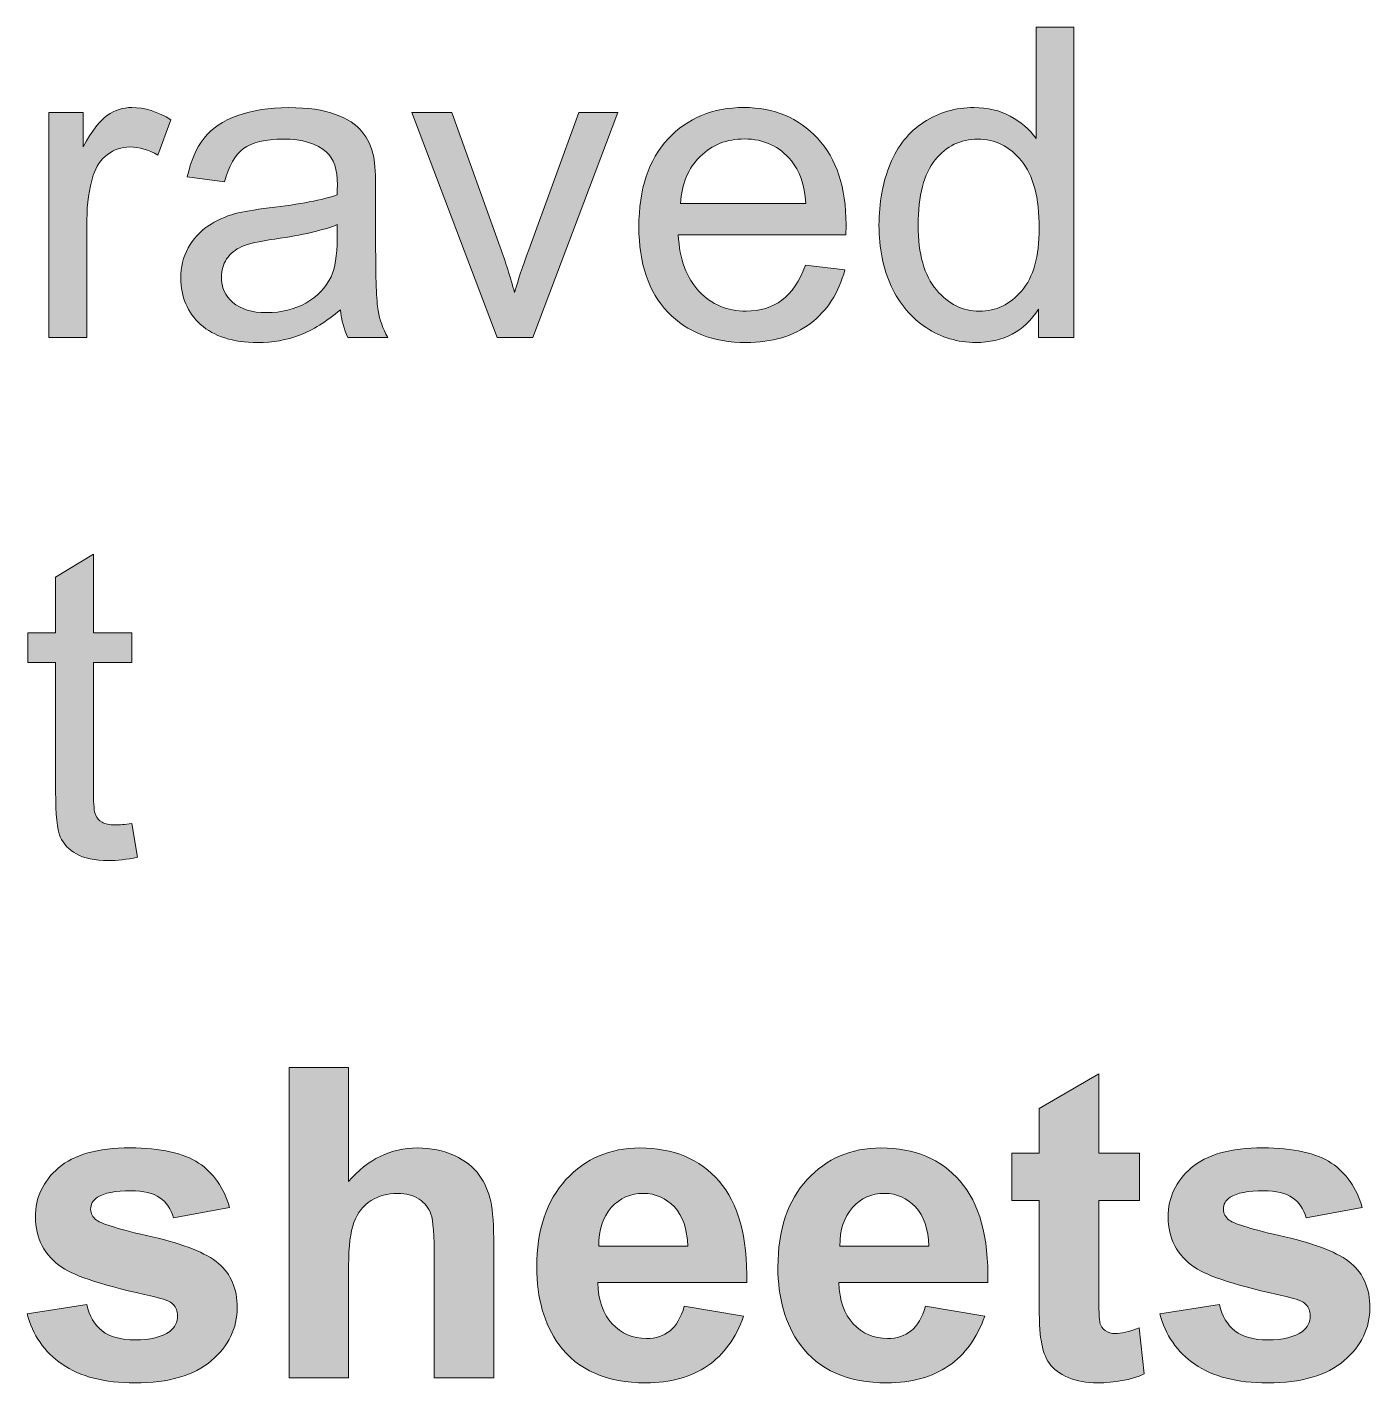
# Model space of a CAD drawing. Header units: inches. Extents: x 1117 to 1992, y -2324 to -585.
# Drawn here: x 1398.86 to 1426.96, y -2169.31 to -2140.94 of the extents above; entities that cross this region are included whole.
import ezdxf

# ---------------------------------------------------------------- set-up
doc = ezdxf.new("R2010")
doc.units = ezdxf.units.IN
doc.header["$MEASUREMENT"] = 0
doc.layers.add('Layer 1', color=7, linetype='Continuous')

# ---------------------------------------------------------------- blocks, each defined once
blk = doc.blocks.new('block 247')
at = {"layer": 'Layer 1', "true_color": 0x010101}
h = blk.add_hatch(color=18, dxfattribs=at)
h.dxf.hatch_style = 2
edge = h.paths.add_edge_path()
edge.add_spline(control_points=[(1420.025, -2147.435), (1420.025, -2147.435), (1420.025, -2146.841), (1420.025, -2146.841), (1419.727, -2147.307), (1419.288, -2147.54), (1418.71, -2147.54), (1418.334, -2147.54), (1417.99, -2147.437), (1417.675, -2147.23), (1417.36, -2147.024), (1417.117, -2146.735), (1416.944, -2146.364), (1416.772, -2145.994), (1416.686, -2145.568), (1416.686, -2145.086), (1416.686, -2144.617), (1416.765, -2144.191), (1416.92, -2143.809), (1417.076, -2143.426), (1417.311, -2143.133), (1417.624, -2142.93), (1417.938, -2142.726), (1418.287, -2142.624), (1418.675, -2142.624), (1418.958, -2142.624), (1419.211, -2142.684), (1419.432, -2142.804), (1419.653, -2142.924), (1419.834, -2143.078), (1419.972, -2143.271), (1419.972, -2143.271), (1419.972, -2140.941), (1419.972, -2140.941), (1419.972, -2140.941), (1420.765, -2140.941), (1420.765, -2140.941), (1420.765, -2140.941), (1420.765, -2147.434), (1420.765, -2147.434), (1420.765, -2147.434), (1420.025, -2147.435), (1420.025, -2147.435), (1420.025, -2147.435), (1420.025, -2147.435), (1420.025, -2147.435)], knot_values=[0, 0, 0, 0, 1, 1, 1, 2, 2, 2, 3, 3, 3, 4, 4, 4, 5, 5, 5, 6, 6, 6, 7, 7, 7, 8, 8, 8, 9, 9, 9, 10, 10, 10, 11, 11, 11, 12, 12, 12, 13, 13, 13, 14, 14, 14, 15, 15, 15, 15], degree=3, periodic=1)
edge = h.paths.add_edge_path()
edge.add_spline(control_points=[(1417.505, -2145.087), (1417.505, -2145.69), (1417.632, -2146.14), (1417.886, -2146.438), (1418.14, -2146.737), (1418.439, -2146.886), (1418.785, -2146.886), (1419.133, -2146.886), (1419.43, -2146.744), (1419.673, -2146.458), (1419.917, -2146.173), (1420.038, -2145.738), (1420.038, -2145.154), (1420.038, -2144.511), (1419.914, -2144.039), (1419.667, -2143.737), (1419.419, -2143.436), (1419.113, -2143.285), (1418.749, -2143.285), (1418.395, -2143.285), (1418.098, -2143.43), (1417.86, -2143.719), (1417.623, -2144.008), (1417.505, -2144.464), (1417.505, -2145.087)], knot_values=[0, 0, 0, 0, 1, 1, 1, 2, 2, 2, 3, 3, 3, 4, 4, 4, 5, 5, 5, 6, 6, 6, 7, 7, 7, 8, 8, 8, 8], degree=3, periodic=1)
h = blk.add_hatch(color=18, dxfattribs=at)
h.dxf.hatch_style = 2
edge = h.paths.add_edge_path()
edge.add_spline(control_points=[(1399.319, -2147.435), (1399.319, -2147.435), (1399.319, -2142.731), (1399.319, -2142.731), (1399.319, -2142.731), (1400.037, -2142.731), (1400.037, -2142.731), (1400.037, -2142.731), (1400.037, -2143.444), (1400.037, -2143.444), (1400.22, -2143.11), (1400.389, -2142.89), (1400.544, -2142.784), (1400.698, -2142.678), (1400.869, -2142.624), (1401.055, -2142.624), (1401.324, -2142.624), (1401.597, -2142.71), (1401.874, -2142.882), (1401.874, -2142.882), (1401.6, -2143.621), (1401.6, -2143.621), (1401.405, -2143.506), (1401.21, -2143.449), (1401.016, -2143.449), (1400.841, -2143.449), (1400.685, -2143.501), (1400.546, -2143.606), (1400.407, -2143.711), (1400.308, -2143.856), (1400.249, -2144.042), (1400.161, -2144.326), (1400.116, -2144.636), (1400.116, -2144.972), (1400.116, -2144.972), (1400.116, -2147.435), (1400.116, -2147.435), (1400.116, -2147.435), (1399.319, -2147.435), (1399.319, -2147.435)], knot_values=[0, 0, 0, 0, 1, 1, 1, 2, 2, 2, 3, 3, 3, 4, 4, 4, 5, 5, 5, 6, 6, 6, 7, 7, 7, 8, 8, 8, 9, 9, 9, 10, 10, 10, 11, 11, 11, 12, 12, 12, 13, 13, 13, 13], degree=3, periodic=1)
h = blk.add_hatch(color=18, dxfattribs=at)
h.dxf.hatch_style = 2
edge = h.paths.add_edge_path()
edge.add_spline(control_points=[(1405.418, -2146.855), (1405.123, -2147.106), (1404.838, -2147.283), (1404.566, -2147.386), (1404.293, -2147.49), (1404, -2147.541), (1403.687, -2147.541), (1403.17, -2147.541), (1402.773, -2147.415), (1402.495, -2147.163), (1402.218, -2146.91), (1402.079, -2146.587), (1402.079, -2146.195), (1402.079, -2145.965), (1402.13, -2145.754), (1402.236, -2145.563), (1402.34, -2145.373), (1402.478, -2145.22), (1402.647, -2145.105), (1402.817, -2144.99), (1403.008, -2144.903), (1403.221, -2144.844), (1403.377, -2144.804), (1403.614, -2144.763), (1403.929, -2144.724), (1404.573, -2144.648), (1405.047, -2144.556), (1405.351, -2144.451), (1405.354, -2144.34), (1405.355, -2144.271), (1405.355, -2144.242), (1405.355, -2143.917), (1405.28, -2143.689), (1405.13, -2143.556), (1404.926, -2143.375), (1404.623, -2143.285), (1404.222, -2143.285), (1403.847, -2143.285), (1403.57, -2143.351), (1403.392, -2143.483), (1403.213, -2143.615), (1403.081, -2143.846), (1402.995, -2144.181), (1402.995, -2144.181), (1402.216, -2144.074), (1402.216, -2144.074), (1402.286, -2143.741), (1402.403, -2143.471), (1402.566, -2143.266), (1402.728, -2143.061), (1402.963, -2142.903), (1403.27, -2142.792), (1403.576, -2142.681), (1403.933, -2142.625), (1404.337, -2142.625), (1404.738, -2142.625), (1405.065, -2142.673), (1405.315, -2142.767), (1405.566, -2142.861), (1405.75, -2142.98), (1405.868, -2143.123), (1405.986, -2143.266), (1406.069, -2143.447), (1406.116, -2143.666), (1406.143, -2143.802), (1406.156, -2144.047), (1406.156, -2144.401), (1406.156, -2144.401), (1406.156, -2145.465), (1406.156, -2145.465), (1406.156, -2146.206), (1406.173, -2146.675), (1406.207, -2146.871), (1406.241, -2147.068), (1406.308, -2147.255), (1406.408, -2147.436), (1406.408, -2147.436), (1405.576, -2147.436), (1405.576, -2147.436), (1405.495, -2147.269), (1405.442, -2147.076), (1405.418, -2146.855)], knot_values=[0, 0, 0, 0, 1, 1, 1, 2, 2, 2, 3, 3, 3, 4, 4, 4, 5, 5, 5, 6, 6, 6, 7, 7, 7, 8, 8, 8, 9, 9, 9, 10, 10, 10, 11, 11, 11, 12, 12, 12, 13, 13, 13, 14, 14, 14, 15, 15, 15, 16, 16, 16, 17, 17, 17, 18, 18, 18, 19, 19, 19, 20, 20, 20, 21, 21, 21, 22, 22, 22, 23, 23, 23, 24, 24, 24, 25, 25, 25, 26, 26, 26, 27, 27, 27, 27], degree=3, periodic=1)
edge = h.paths.add_edge_path()
edge.add_spline(control_points=[(1405.352, -2145.074), (1405.062, -2145.192), (1404.628, -2145.293), (1404.05, -2145.376), (1403.721, -2145.423), (1403.491, -2145.475), (1403.354, -2145.534), (1403.218, -2145.593), (1403.113, -2145.68), (1403.039, -2145.793), (1402.965, -2145.907), (1402.928, -2146.033), (1402.928, -2146.172), (1402.928, -2146.385), (1403.009, -2146.561), (1403.17, -2146.703), (1403.331, -2146.844), (1403.566, -2146.916), (1403.876, -2146.916), (1404.184, -2146.916), (1404.457, -2146.85), (1404.696, -2146.716), (1404.935, -2146.581), (1405.111, -2146.397), (1405.222, -2146.164), (1405.308, -2145.984), (1405.351, -2145.718), (1405.351, -2145.367), (1405.351, -2145.367), (1405.352, -2145.074), (1405.352, -2145.074), (1405.352, -2145.074), (1405.352, -2145.074), (1405.352, -2145.074)], knot_values=[0, 0, 0, 0, 1, 1, 1, 2, 2, 2, 3, 3, 3, 4, 4, 4, 5, 5, 5, 6, 6, 6, 7, 7, 7, 8, 8, 8, 9, 9, 9, 10, 10, 10, 11, 11, 11, 11], degree=3, periodic=1)
h = blk.add_hatch(color=18, dxfattribs=at)
h.dxf.hatch_style = 2
edge = h.paths.add_edge_path()
edge.add_spline(control_points=[(1408.7, -2147.435), (1408.7, -2147.435), (1406.911, -2142.731), (1406.911, -2142.731), (1406.911, -2142.731), (1407.752, -2142.731), (1407.752, -2142.731), (1407.752, -2142.731), (1408.762, -2145.547), (1408.762, -2145.547), (1408.872, -2145.851), (1408.972, -2146.167), (1409.063, -2146.496), (1409.133, -2146.248), (1409.232, -2145.95), (1409.36, -2145.601), (1409.36, -2145.601), (1410.406, -2142.731), (1410.406, -2142.731), (1410.406, -2142.731), (1411.225, -2142.731), (1411.225, -2142.731), (1411.225, -2142.731), (1409.444, -2147.434), (1409.444, -2147.434), (1409.444, -2147.434), (1408.7, -2147.434), (1408.7, -2147.434), (1408.7, -2147.434), (1408.7, -2147.435), (1408.7, -2147.435)], knot_values=[0, 0, 0, 0, 1, 1, 1, 2, 2, 2, 3, 3, 3, 4, 4, 4, 5, 5, 5, 6, 6, 6, 7, 7, 7, 8, 8, 8, 9, 9, 9, 10, 10, 10, 10], degree=3, periodic=1)
h = blk.add_hatch(color=18, dxfattribs=at)
h.dxf.hatch_style = 2
edge = h.paths.add_edge_path()
edge.add_spline(control_points=[(1415.149, -2145.92), (1415.149, -2145.92), (1415.973, -2146.022), (1415.973, -2146.022), (1415.843, -2146.502), (1415.602, -2146.877), (1415.251, -2147.143), (1414.9, -2147.409), (1414.45, -2147.541), (1413.905, -2147.541), (1413.217, -2147.541), (1412.671, -2147.328), (1412.268, -2146.906), (1411.864, -2146.482), (1411.663, -2145.887), (1411.663, -2145.122), (1411.663, -2144.33), (1411.866, -2143.718), (1412.274, -2143.28), (1412.681, -2142.843), (1413.21, -2142.624), (1413.859, -2142.624), (1414.488, -2142.624), (1415.002, -2142.838), (1415.4, -2143.266), (1415.8, -2143.694), (1415.998, -2144.297), (1415.998, -2145.073), (1415.998, -2145.121), (1415.996, -2145.191), (1415.993, -2145.286), (1415.993, -2145.286), (1412.486, -2145.286), (1412.486, -2145.286), (1412.515, -2145.804), (1412.661, -2146.199), (1412.924, -2146.473), (1413.186, -2146.748), (1413.515, -2146.885), (1413.907, -2146.885), (1414.199, -2146.885), (1414.449, -2146.808), (1414.655, -2146.656), (1414.863, -2146.502), (1415.027, -2146.256), (1415.149, -2145.92)], knot_values=[0, 0, 0, 0, 1, 1, 1, 2, 2, 2, 3, 3, 3, 4, 4, 4, 5, 5, 5, 6, 6, 6, 7, 7, 7, 8, 8, 8, 9, 9, 9, 10, 10, 10, 11, 11, 11, 12, 12, 12, 13, 13, 13, 14, 14, 14, 15, 15, 15, 15], degree=3, periodic=1)
edge = h.paths.add_edge_path()
edge.add_spline(control_points=[(1412.532, -2144.631), (1412.532, -2144.631), (1415.157, -2144.631), (1415.157, -2144.631), (1415.121, -2144.236), (1415.021, -2143.939), (1414.856, -2143.741), (1414.602, -2143.434), (1414.273, -2143.281), (1413.869, -2143.281), (1413.503, -2143.281), (1413.195, -2143.403), (1412.945, -2143.648), (1412.696, -2143.893), (1412.557, -2144.221), (1412.532, -2144.631)], knot_values=[0, 0, 0, 0, 1, 1, 1, 2, 2, 2, 3, 3, 3, 4, 4, 4, 5, 5, 5, 5], degree=3, periodic=1)
h = blk.add_hatch(color=18, dxfattribs=at)
h.dxf.hatch_style = 2
edge = h.paths.add_edge_path()
edge.add_spline(control_points=[(1401.055, -2157.607), (1401.055, -2157.607), (1401.171, -2158.311), (1401.171, -2158.311), (1400.945, -2158.359), (1400.745, -2158.381), (1400.568, -2158.381), (1400.279, -2158.381), (1400.054, -2158.335), (1399.895, -2158.244), (1399.736, -2158.152), (1399.623, -2158.032), (1399.559, -2157.883), (1399.493, -2157.734), (1399.461, -2157.42), (1399.461, -2156.942), (1399.461, -2156.942), (1399.461, -2154.235), (1399.461, -2154.235), (1399.461, -2154.235), (1398.877, -2154.235), (1398.877, -2154.235), (1398.877, -2154.235), (1398.877, -2153.615), (1398.877, -2153.615), (1398.877, -2153.615), (1399.461, -2153.615), (1399.461, -2153.615), (1399.461, -2153.615), (1399.461, -2152.451), (1399.461, -2152.451), (1399.461, -2152.451), (1400.254, -2151.972), (1400.254, -2151.972), (1400.254, -2151.972), (1400.254, -2153.615), (1400.254, -2153.615), (1400.254, -2153.615), (1401.055, -2153.615), (1401.055, -2153.615), (1401.055, -2153.615), (1401.055, -2154.235), (1401.055, -2154.235), (1401.055, -2154.235), (1400.254, -2154.235), (1400.254, -2154.235), (1400.254, -2154.235), (1400.254, -2156.986), (1400.254, -2156.986), (1400.254, -2157.214), (1400.268, -2157.36), (1400.296, -2157.424), (1400.324, -2157.49), (1400.37, -2157.541), (1400.434, -2157.579), (1400.497, -2157.616), (1400.588, -2157.637), (1400.706, -2157.637), (1400.794, -2157.638), (1400.911, -2157.627), (1401.055, -2157.607)], knot_values=[0, 0, 0, 0, 1, 1, 1, 2, 2, 2, 3, 3, 3, 4, 4, 4, 5, 5, 5, 6, 6, 6, 7, 7, 7, 8, 8, 8, 9, 9, 9, 10, 10, 10, 11, 11, 11, 12, 12, 12, 13, 13, 13, 14, 14, 14, 15, 15, 15, 16, 16, 16, 17, 17, 17, 18, 18, 18, 19, 19, 19, 20, 20, 20, 20], degree=3, periodic=1)
h = blk.add_hatch(color=18, dxfattribs=at)
h.dxf.hatch_style = 2
edge = h.paths.add_edge_path()
edge.add_spline(control_points=[(1405.588, -2162.712), (1405.588, -2162.712), (1405.588, -2165.099), (1405.588, -2165.099), (1405.99, -2164.63), (1406.47, -2164.395), (1407.028, -2164.395), (1407.315, -2164.395), (1407.573, -2164.448), (1407.803, -2164.555), (1408.033, -2164.662), (1408.207, -2164.797), (1408.323, -2164.962), (1408.44, -2165.127), (1408.52, -2165.31), (1408.563, -2165.511), (1408.606, -2165.712), (1408.628, -2166.024), (1408.628, -2166.446), (1408.628, -2166.446), (1408.628, -2169.205), (1408.628, -2169.205), (1408.628, -2169.205), (1407.383, -2169.205), (1407.383, -2169.205), (1407.383, -2169.205), (1407.383, -2166.72), (1407.383, -2166.72), (1407.383, -2166.227), (1407.36, -2165.914), (1407.313, -2165.781), (1407.265, -2165.648), (1407.182, -2165.543), (1407.063, -2165.465), (1406.943, -2165.387), (1406.793, -2165.347), (1406.614, -2165.347), (1406.406, -2165.347), (1406.222, -2165.399), (1406.06, -2165.498), (1405.897, -2165.598), (1405.779, -2165.751), (1405.703, -2165.952), (1405.628, -2166.154), (1405.59, -2166.453), (1405.59, -2166.849), (1405.59, -2166.849), (1405.59, -2169.206), (1405.59, -2169.206), (1405.59, -2169.206), (1404.346, -2169.206), (1404.346, -2169.206), (1404.346, -2169.206), (1404.346, -2162.713), (1404.346, -2162.713), (1404.346, -2162.713), (1405.588, -2162.712), (1405.588, -2162.712), (1405.588, -2162.712), (1405.588, -2162.712), (1405.588, -2162.712)], knot_values=[0, 0, 0, 0, 1, 1, 1, 2, 2, 2, 3, 3, 3, 4, 4, 4, 5, 5, 5, 6, 6, 6, 7, 7, 7, 8, 8, 8, 9, 9, 9, 10, 10, 10, 11, 11, 11, 12, 12, 12, 13, 13, 13, 14, 14, 14, 15, 15, 15, 16, 16, 16, 17, 17, 17, 18, 18, 18, 19, 19, 19, 20, 20, 20, 20], degree=3, periodic=1)
h = blk.add_hatch(color=18, dxfattribs=at)
h.dxf.hatch_style = 2
edge = h.paths.add_edge_path()
edge.add_spline(control_points=[(1422.135, -2164.501), (1422.135, -2164.501), (1422.135, -2165.493), (1422.135, -2165.493), (1422.135, -2165.493), (1421.285, -2165.493), (1421.285, -2165.493), (1421.285, -2165.493), (1421.285, -2167.389), (1421.285, -2167.389), (1421.285, -2167.773), (1421.293, -2167.997), (1421.309, -2168.06), (1421.325, -2168.124), (1421.362, -2168.176), (1421.419, -2168.216), (1421.477, -2168.258), (1421.547, -2168.279), (1421.63, -2168.279), (1421.745, -2168.279), (1421.912, -2168.24), (1422.131, -2168.16), (1422.131, -2168.16), (1422.237, -2169.124), (1422.237, -2169.124), (1421.948, -2169.249), (1421.62, -2169.31), (1421.254, -2169.31), (1421.029, -2169.31), (1420.828, -2169.273), (1420.647, -2169.197), (1420.466, -2169.122), (1420.334, -2169.025), (1420.251, -2168.905), (1420.167, -2168.785), (1420.108, -2168.624), (1420.076, -2168.42), (1420.049, -2168.275), (1420.036, -2167.984), (1420.036, -2167.544), (1420.036, -2167.544), (1420.036, -2165.493), (1420.036, -2165.493), (1420.036, -2165.493), (1419.465, -2165.493), (1419.465, -2165.493), (1419.465, -2165.493), (1419.465, -2164.501), (1419.465, -2164.501), (1419.465, -2164.501), (1420.036, -2164.501), (1420.036, -2164.501), (1420.036, -2164.501), (1420.036, -2163.567), (1420.036, -2163.567), (1420.036, -2163.567), (1421.285, -2162.841), (1421.285, -2162.841), (1421.285, -2162.841), (1421.285, -2164.501), (1421.285, -2164.501), (1421.285, -2164.501), (1422.135, -2164.501), (1422.135, -2164.501), (1422.135, -2164.501), (1422.135, -2164.501), (1422.135, -2164.501)], knot_values=[0, 0, 0, 0, 1, 1, 1, 2, 2, 2, 3, 3, 3, 4, 4, 4, 5, 5, 5, 6, 6, 6, 7, 7, 7, 8, 8, 8, 9, 9, 9, 10, 10, 10, 11, 11, 11, 12, 12, 12, 13, 13, 13, 14, 14, 14, 15, 15, 15, 16, 16, 16, 17, 17, 17, 18, 18, 18, 19, 19, 19, 20, 20, 20, 21, 21, 21, 22, 22, 22, 22], degree=3, periodic=1)
h = blk.add_hatch(color=18, dxfattribs=at)
h.dxf.hatch_style = 2
edge = h.paths.add_edge_path()
edge.add_spline(control_points=[(1398.865, -2167.863), (1398.865, -2167.863), (1400.114, -2167.672), (1400.114, -2167.672), (1400.166, -2167.915), (1400.275, -2168.098), (1400.437, -2168.224), (1400.599, -2168.349), (1400.826, -2168.412), (1401.12, -2168.412), (1401.441, -2168.412), (1401.684, -2168.353), (1401.847, -2168.235), (1401.956, -2168.152), (1402.011, -2168.042), (1402.011, -2167.903), (1402.011, -2167.808), (1401.981, -2167.73), (1401.922, -2167.668), (1401.86, -2167.609), (1401.722, -2167.555), (1401.506, -2167.504), (1400.501, -2167.283), (1399.865, -2167.081), (1399.597, -2166.898), (1399.224, -2166.643), (1399.038, -2166.289), (1399.038, -2165.839), (1399.038, -2165.431), (1399.2, -2165.089), (1399.521, -2164.811), (1399.843, -2164.534), (1400.341, -2164.394), (1401.018, -2164.394), (1401.662, -2164.394), (1402.14, -2164.5), (1402.453, -2164.71), (1402.766, -2164.919), (1402.981, -2165.229), (1403.1, -2165.639), (1403.1, -2165.639), (1401.926, -2165.856), (1401.926, -2165.856), (1401.875, -2165.673), (1401.78, -2165.533), (1401.64, -2165.436), (1401.499, -2165.339), (1401.299, -2165.29), (1401.04, -2165.29), (1400.712, -2165.29), (1400.477, -2165.336), (1400.336, -2165.428), (1400.24, -2165.493), (1400.194, -2165.577), (1400.194, -2165.68), (1400.194, -2165.769), (1400.235, -2165.844), (1400.319, -2165.906), (1400.43, -2165.989), (1400.818, -2166.106), (1401.481, -2166.256), (1402.145, -2166.407), (1402.606, -2166.591), (1402.87, -2166.81), (1403.13, -2167.032), (1403.26, -2167.34), (1403.26, -2167.736), (1403.26, -2168.167), (1403.08, -2168.537), (1402.72, -2168.846), (1402.36, -2169.156), (1401.827, -2169.311), (1401.121, -2169.311), (1400.481, -2169.311), (1399.973, -2169.182), (1399.6, -2168.922), (1399.224, -2168.662), (1398.98, -2168.309), (1398.865, -2167.863)], knot_values=[0, 0, 0, 0, 1, 1, 1, 2, 2, 2, 3, 3, 3, 4, 4, 4, 5, 5, 5, 6, 6, 6, 7, 7, 7, 8, 8, 8, 9, 9, 9, 10, 10, 10, 11, 11, 11, 12, 12, 12, 13, 13, 13, 14, 14, 14, 15, 15, 15, 16, 16, 16, 17, 17, 17, 18, 18, 18, 19, 19, 19, 20, 20, 20, 21, 21, 21, 22, 22, 22, 23, 23, 23, 24, 24, 24, 25, 25, 25, 26, 26, 26, 26], degree=3, periodic=1)
h = blk.add_hatch(color=18, dxfattribs=at)
h.dxf.hatch_style = 2
edge = h.paths.add_edge_path()
edge.add_spline(control_points=[(1412.613, -2167.708), (1412.613, -2167.708), (1413.854, -2167.916), (1413.854, -2167.916), (1413.694, -2168.371), (1413.443, -2168.717), (1413.098, -2168.955), (1412.753, -2169.193), (1412.324, -2169.311), (1411.807, -2169.311), (1410.99, -2169.311), (1410.384, -2169.044), (1409.991, -2168.51), (1409.681, -2168.082), (1409.527, -2167.541), (1409.527, -2166.889), (1409.527, -2166.109), (1409.731, -2165.5), (1410.138, -2165.058), (1410.545, -2164.616), (1411.06, -2164.395), (1411.684, -2164.395), (1412.383, -2164.395), (1412.936, -2164.626), (1413.34, -2165.089), (1413.744, -2165.552), (1413.937, -2166.258), (1413.921, -2167.213), (1413.921, -2167.213), (1410.803, -2167.213), (1410.803, -2167.213), (1410.811, -2167.582), (1410.912, -2167.869), (1411.104, -2168.074), (1411.296, -2168.28), (1411.536, -2168.382), (1411.821, -2168.382), (1412.017, -2168.382), (1412.181, -2168.329), (1412.314, -2168.223), (1412.445, -2168.116), (1412.545, -2167.944), (1412.613, -2167.708)], knot_values=[0, 0, 0, 0, 1, 1, 1, 2, 2, 2, 3, 3, 3, 4, 4, 4, 5, 5, 5, 6, 6, 6, 7, 7, 7, 8, 8, 8, 9, 9, 9, 10, 10, 10, 11, 11, 11, 12, 12, 12, 13, 13, 13, 14, 14, 14, 14], degree=3, periodic=1)
edge = h.paths.add_edge_path()
edge.add_spline(control_points=[(1412.684, -2166.45), (1412.675, -2166.09), (1412.582, -2165.816), (1412.405, -2165.628), (1412.228, -2165.442), (1412.012, -2165.347), (1411.758, -2165.347), (1411.486, -2165.347), (1411.262, -2165.446), (1411.085, -2165.644), (1410.908, -2165.843), (1410.821, -2166.11), (1410.824, -2166.45), (1410.824, -2166.45), (1412.684, -2166.45), (1412.684, -2166.45)], knot_values=[0, 0, 0, 0, 1, 1, 1, 2, 2, 2, 3, 3, 3, 4, 4, 4, 5, 5, 5, 5], degree=3, periodic=1)
h = blk.add_hatch(color=18, dxfattribs=at)
h.dxf.hatch_style = 2
edge = h.paths.add_edge_path()
edge.add_spline(control_points=[(1417.657, -2167.708), (1417.657, -2167.708), (1418.898, -2167.916), (1418.898, -2167.916), (1418.74, -2168.371), (1418.487, -2168.717), (1418.143, -2168.955), (1417.799, -2169.192), (1417.369, -2169.311), (1416.852, -2169.311), (1416.034, -2169.311), (1415.429, -2169.044), (1415.036, -2168.51), (1414.726, -2168.082), (1414.571, -2167.541), (1414.571, -2166.889), (1414.571, -2166.109), (1414.775, -2165.5), (1415.183, -2165.058), (1415.589, -2164.616), (1416.105, -2164.395), (1416.728, -2164.395), (1417.428, -2164.395), (1417.98, -2164.626), (1418.384, -2165.089), (1418.789, -2165.552), (1418.981, -2166.258), (1418.965, -2167.213), (1418.965, -2167.213), (1415.847, -2167.213), (1415.847, -2167.213), (1415.855, -2167.582), (1415.957, -2167.869), (1416.148, -2168.074), (1416.34, -2168.28), (1416.58, -2168.382), (1416.865, -2168.382), (1417.061, -2168.382), (1417.224, -2168.329), (1417.358, -2168.223), (1417.49, -2168.116), (1417.59, -2167.944), (1417.657, -2167.708)], knot_values=[0, 0, 0, 0, 1, 1, 1, 2, 2, 2, 3, 3, 3, 4, 4, 4, 5, 5, 5, 6, 6, 6, 7, 7, 7, 8, 8, 8, 9, 9, 9, 10, 10, 10, 11, 11, 11, 12, 12, 12, 13, 13, 13, 14, 14, 14, 14], degree=3, periodic=1)
edge = h.paths.add_edge_path()
edge.add_spline(control_points=[(1417.728, -2166.45), (1417.72, -2166.09), (1417.626, -2165.816), (1417.449, -2165.628), (1417.272, -2165.442), (1417.057, -2165.347), (1416.803, -2165.347), (1416.531, -2165.347), (1416.308, -2165.446), (1416.13, -2165.644), (1415.953, -2165.843), (1415.865, -2166.11), (1415.869, -2166.45), (1415.869, -2166.45), (1417.728, -2166.45), (1417.728, -2166.45)], knot_values=[0, 0, 0, 0, 1, 1, 1, 2, 2, 2, 3, 3, 3, 4, 4, 4, 5, 5, 5, 5], degree=3, periodic=1)
h = blk.add_hatch(color=18, dxfattribs=at)
h.dxf.hatch_style = 2
edge = h.paths.add_edge_path()
edge.add_spline(control_points=[(1422.561, -2167.863), (1422.561, -2167.863), (1423.81, -2167.672), (1423.81, -2167.672), (1423.863, -2167.915), (1423.971, -2168.098), (1424.133, -2168.224), (1424.296, -2168.349), (1424.522, -2168.412), (1424.815, -2168.412), (1425.137, -2168.412), (1425.38, -2168.353), (1425.543, -2168.235), (1425.652, -2168.152), (1425.706, -2168.042), (1425.706, -2167.903), (1425.706, -2167.808), (1425.677, -2167.73), (1425.618, -2167.668), (1425.556, -2167.609), (1425.417, -2167.555), (1425.202, -2167.504), (1424.197, -2167.283), (1423.562, -2167.081), (1423.293, -2166.898), (1422.92, -2166.643), (1422.735, -2166.289), (1422.735, -2165.839), (1422.735, -2165.431), (1422.895, -2165.089), (1423.218, -2164.811), (1423.539, -2164.534), (1424.037, -2164.394), (1424.714, -2164.394), (1425.357, -2164.394), (1425.836, -2164.5), (1426.149, -2164.71), (1426.461, -2164.919), (1426.677, -2165.229), (1426.796, -2165.639), (1426.796, -2165.639), (1425.622, -2165.856), (1425.622, -2165.856), (1425.571, -2165.673), (1425.476, -2165.533), (1425.336, -2165.436), (1425.196, -2165.339), (1424.995, -2165.29), (1424.735, -2165.29), (1424.408, -2165.29), (1424.173, -2165.336), (1424.032, -2165.428), (1423.937, -2165.493), (1423.89, -2165.577), (1423.89, -2165.68), (1423.89, -2165.769), (1423.931, -2165.844), (1424.015, -2165.906), (1424.126, -2165.989), (1424.514, -2166.106), (1425.177, -2166.256), (1425.84, -2166.407), (1426.302, -2166.591), (1426.566, -2166.81), (1426.826, -2167.032), (1426.955, -2167.34), (1426.955, -2167.736), (1426.955, -2168.167), (1426.775, -2168.537), (1426.416, -2168.846), (1426.056, -2169.156), (1425.522, -2169.311), (1424.816, -2169.311), (1424.176, -2169.311), (1423.668, -2169.182), (1423.295, -2168.922), (1422.92, -2168.662), (1422.676, -2168.309), (1422.561, -2167.863)], knot_values=[0, 0, 0, 0, 1, 1, 1, 2, 2, 2, 3, 3, 3, 4, 4, 4, 5, 5, 5, 6, 6, 6, 7, 7, 7, 8, 8, 8, 9, 9, 9, 10, 10, 10, 11, 11, 11, 12, 12, 12, 13, 13, 13, 14, 14, 14, 15, 15, 15, 16, 16, 16, 17, 17, 17, 18, 18, 18, 19, 19, 19, 20, 20, 20, 21, 21, 21, 22, 22, 22, 23, 23, 23, 24, 24, 24, 25, 25, 25, 26, 26, 26, 26], degree=3, periodic=1)
at = {"layer": 'Layer 1', "lineweight": 0}
for points, knots in [([(1420.025, -2147.435), (1420.025, -2147.435), (1420.025, -2146.841), (1420.025, -2146.841), (1419.727, -2147.307), (1419.288, -2147.54), (1418.71, -2147.54), (1418.334, -2147.54), (1417.99, -2147.437), (1417.675, -2147.23), (1417.36, -2147.024), (1417.117, -2146.735), (1416.944, -2146.364), (1416.772, -2145.994), (1416.686, -2145.568), (1416.686, -2145.086), (1416.686, -2144.617), (1416.765, -2144.191), (1416.92, -2143.809), (1417.076, -2143.426), (1417.311, -2143.133), (1417.624, -2142.93), (1417.938, -2142.726), (1418.287, -2142.624), (1418.675, -2142.624), (1418.958, -2142.624), (1419.211, -2142.684), (1419.432, -2142.804), (1419.653, -2142.924), (1419.834, -2143.078), (1419.972, -2143.271), (1419.972, -2143.271), (1419.972, -2140.941), (1419.972, -2140.941), (1419.972, -2140.941), (1420.765, -2140.941), (1420.765, -2140.941), (1420.765, -2140.941), (1420.765, -2147.434), (1420.765, -2147.434), (1420.765, -2147.434), (1420.025, -2147.435), (1420.025, -2147.435), (1420.025, -2147.435), (1420.025, -2147.435), (1420.025, -2147.435)], [0, 0, 0, 0, 1, 1, 1, 2, 2, 2, 3, 3, 3, 4, 4, 4, 5, 5, 5, 6, 6, 6, 7, 7, 7, 8, 8, 8, 9, 9, 9, 10, 10, 10, 11, 11, 11, 12, 12, 12, 13, 13, 13, 14, 14, 14, 15, 15, 15, 15]), ([(1399.319, -2147.435), (1399.319, -2147.435), (1399.319, -2142.731), (1399.319, -2142.731), (1399.319, -2142.731), (1400.037, -2142.731), (1400.037, -2142.731), (1400.037, -2142.731), (1400.037, -2143.444), (1400.037, -2143.444), (1400.22, -2143.11), (1400.389, -2142.89), (1400.544, -2142.784), (1400.698, -2142.678), (1400.869, -2142.624), (1401.055, -2142.624), (1401.324, -2142.624), (1401.597, -2142.71), (1401.874, -2142.882), (1401.874, -2142.882), (1401.6, -2143.621), (1401.6, -2143.621), (1401.405, -2143.506), (1401.21, -2143.449), (1401.016, -2143.449), (1400.841, -2143.449), (1400.685, -2143.501), (1400.546, -2143.606), (1400.407, -2143.711), (1400.308, -2143.856), (1400.249, -2144.042), (1400.161, -2144.326), (1400.116, -2144.636), (1400.116, -2144.972), (1400.116, -2144.972), (1400.116, -2147.435), (1400.116, -2147.435), (1400.116, -2147.435), (1399.319, -2147.435), (1399.319, -2147.435)], [0, 0, 0, 0, 1, 1, 1, 2, 2, 2, 3, 3, 3, 4, 4, 4, 5, 5, 5, 6, 6, 6, 7, 7, 7, 8, 8, 8, 9, 9, 9, 10, 10, 10, 11, 11, 11, 12, 12, 12, 13, 13, 13, 13]), ([(1405.418, -2146.855), (1405.123, -2147.106), (1404.838, -2147.283), (1404.566, -2147.386), (1404.293, -2147.49), (1404, -2147.541), (1403.687, -2147.541), (1403.17, -2147.541), (1402.773, -2147.415), (1402.495, -2147.163), (1402.218, -2146.91), (1402.079, -2146.587), (1402.079, -2146.195), (1402.079, -2145.965), (1402.13, -2145.754), (1402.236, -2145.563), (1402.34, -2145.373), (1402.478, -2145.22), (1402.647, -2145.105), (1402.817, -2144.99), (1403.008, -2144.903), (1403.221, -2144.844), (1403.377, -2144.804), (1403.614, -2144.763), (1403.929, -2144.724), (1404.573, -2144.648), (1405.047, -2144.556), (1405.351, -2144.451), (1405.354, -2144.34), (1405.355, -2144.271), (1405.355, -2144.242), (1405.355, -2143.917), (1405.28, -2143.689), (1405.13, -2143.556), (1404.926, -2143.375), (1404.623, -2143.285), (1404.222, -2143.285), (1403.847, -2143.285), (1403.57, -2143.351), (1403.392, -2143.483), (1403.213, -2143.615), (1403.081, -2143.846), (1402.995, -2144.181), (1402.995, -2144.181), (1402.216, -2144.074), (1402.216, -2144.074), (1402.286, -2143.741), (1402.403, -2143.471), (1402.566, -2143.266), (1402.728, -2143.061), (1402.963, -2142.903), (1403.27, -2142.792), (1403.576, -2142.681), (1403.933, -2142.625), (1404.337, -2142.625), (1404.738, -2142.625), (1405.065, -2142.673), (1405.315, -2142.767), (1405.566, -2142.861), (1405.75, -2142.98), (1405.868, -2143.123), (1405.986, -2143.266), (1406.069, -2143.447), (1406.116, -2143.666), (1406.143, -2143.802), (1406.156, -2144.047), (1406.156, -2144.401), (1406.156, -2144.401), (1406.156, -2145.465), (1406.156, -2145.465), (1406.156, -2146.206), (1406.173, -2146.675), (1406.207, -2146.871), (1406.241, -2147.068), (1406.308, -2147.255), (1406.408, -2147.436), (1406.408, -2147.436), (1405.576, -2147.436), (1405.576, -2147.436), (1405.495, -2147.269), (1405.442, -2147.076), (1405.418, -2146.855)], [0, 0, 0, 0, 1, 1, 1, 2, 2, 2, 3, 3, 3, 4, 4, 4, 5, 5, 5, 6, 6, 6, 7, 7, 7, 8, 8, 8, 9, 9, 9, 10, 10, 10, 11, 11, 11, 12, 12, 12, 13, 13, 13, 14, 14, 14, 15, 15, 15, 16, 16, 16, 17, 17, 17, 18, 18, 18, 19, 19, 19, 20, 20, 20, 21, 21, 21, 22, 22, 22, 23, 23, 23, 24, 24, 24, 25, 25, 25, 26, 26, 26, 27, 27, 27, 27]), ([(1408.7, -2147.435), (1408.7, -2147.435), (1406.911, -2142.731), (1406.911, -2142.731), (1406.911, -2142.731), (1407.752, -2142.731), (1407.752, -2142.731), (1407.752, -2142.731), (1408.762, -2145.547), (1408.762, -2145.547), (1408.872, -2145.851), (1408.972, -2146.167), (1409.063, -2146.496), (1409.133, -2146.248), (1409.232, -2145.95), (1409.36, -2145.601), (1409.36, -2145.601), (1410.406, -2142.731), (1410.406, -2142.731), (1410.406, -2142.731), (1411.225, -2142.731), (1411.225, -2142.731), (1411.225, -2142.731), (1409.444, -2147.434), (1409.444, -2147.434), (1409.444, -2147.434), (1408.7, -2147.434), (1408.7, -2147.434), (1408.7, -2147.434), (1408.7, -2147.435), (1408.7, -2147.435)], [0, 0, 0, 0, 1, 1, 1, 2, 2, 2, 3, 3, 3, 4, 4, 4, 5, 5, 5, 6, 6, 6, 7, 7, 7, 8, 8, 8, 9, 9, 9, 10, 10, 10, 10]), ([(1415.149, -2145.92), (1415.149, -2145.92), (1415.973, -2146.022), (1415.973, -2146.022), (1415.843, -2146.502), (1415.602, -2146.877), (1415.251, -2147.143), (1414.9, -2147.409), (1414.45, -2147.541), (1413.905, -2147.541), (1413.217, -2147.541), (1412.671, -2147.328), (1412.268, -2146.906), (1411.864, -2146.482), (1411.663, -2145.887), (1411.663, -2145.122), (1411.663, -2144.33), (1411.866, -2143.718), (1412.274, -2143.28), (1412.681, -2142.843), (1413.21, -2142.624), (1413.859, -2142.624), (1414.488, -2142.624), (1415.002, -2142.838), (1415.4, -2143.266), (1415.8, -2143.694), (1415.998, -2144.297), (1415.998, -2145.073), (1415.998, -2145.121), (1415.996, -2145.191), (1415.993, -2145.286), (1415.993, -2145.286), (1412.486, -2145.286), (1412.486, -2145.286), (1412.515, -2145.804), (1412.661, -2146.199), (1412.924, -2146.473), (1413.186, -2146.748), (1413.515, -2146.885), (1413.907, -2146.885), (1414.199, -2146.885), (1414.449, -2146.808), (1414.655, -2146.656), (1414.863, -2146.502), (1415.027, -2146.256), (1415.149, -2145.92)], [0, 0, 0, 0, 1, 1, 1, 2, 2, 2, 3, 3, 3, 4, 4, 4, 5, 5, 5, 6, 6, 6, 7, 7, 7, 8, 8, 8, 9, 9, 9, 10, 10, 10, 11, 11, 11, 12, 12, 12, 13, 13, 13, 14, 14, 14, 15, 15, 15, 15]), ([(1412.532, -2144.631), (1412.532, -2144.631), (1415.157, -2144.631), (1415.157, -2144.631), (1415.121, -2144.236), (1415.021, -2143.939), (1414.856, -2143.741), (1414.602, -2143.434), (1414.273, -2143.281), (1413.869, -2143.281), (1413.503, -2143.281), (1413.195, -2143.403), (1412.945, -2143.648), (1412.696, -2143.893), (1412.557, -2144.221), (1412.532, -2144.631)], [0, 0, 0, 0, 1, 1, 1, 2, 2, 2, 3, 3, 3, 4, 4, 4, 5, 5, 5, 5]), ([(1417.505, -2145.087), (1417.505, -2145.69), (1417.632, -2146.14), (1417.886, -2146.438), (1418.14, -2146.737), (1418.439, -2146.886), (1418.785, -2146.886), (1419.133, -2146.886), (1419.43, -2146.744), (1419.673, -2146.458), (1419.917, -2146.173), (1420.038, -2145.738), (1420.038, -2145.154), (1420.038, -2144.511), (1419.914, -2144.039), (1419.667, -2143.737), (1419.419, -2143.436), (1419.113, -2143.285), (1418.749, -2143.285), (1418.395, -2143.285), (1418.098, -2143.43), (1417.86, -2143.719), (1417.623, -2144.008), (1417.505, -2144.464), (1417.505, -2145.087)], [0, 0, 0, 0, 1, 1, 1, 2, 2, 2, 3, 3, 3, 4, 4, 4, 5, 5, 5, 6, 6, 6, 7, 7, 7, 8, 8, 8, 8]), ([(1405.352, -2145.074), (1405.062, -2145.192), (1404.628, -2145.293), (1404.05, -2145.376), (1403.721, -2145.423), (1403.491, -2145.475), (1403.354, -2145.534), (1403.218, -2145.593), (1403.113, -2145.68), (1403.039, -2145.793), (1402.965, -2145.907), (1402.928, -2146.033), (1402.928, -2146.172), (1402.928, -2146.385), (1403.009, -2146.561), (1403.17, -2146.703), (1403.331, -2146.844), (1403.566, -2146.916), (1403.876, -2146.916), (1404.184, -2146.916), (1404.457, -2146.85), (1404.696, -2146.716), (1404.935, -2146.581), (1405.111, -2146.397), (1405.222, -2146.164), (1405.308, -2145.984), (1405.351, -2145.718), (1405.351, -2145.367), (1405.351, -2145.367), (1405.352, -2145.074), (1405.352, -2145.074), (1405.352, -2145.074), (1405.352, -2145.074), (1405.352, -2145.074)], [0, 0, 0, 0, 1, 1, 1, 2, 2, 2, 3, 3, 3, 4, 4, 4, 5, 5, 5, 6, 6, 6, 7, 7, 7, 8, 8, 8, 9, 9, 9, 10, 10, 10, 11, 11, 11, 11]), ([(1401.055, -2157.607), (1401.055, -2157.607), (1401.171, -2158.311), (1401.171, -2158.311), (1400.945, -2158.359), (1400.745, -2158.381), (1400.568, -2158.381), (1400.279, -2158.381), (1400.054, -2158.335), (1399.895, -2158.244), (1399.736, -2158.152), (1399.623, -2158.032), (1399.559, -2157.883), (1399.493, -2157.734), (1399.461, -2157.42), (1399.461, -2156.942), (1399.461, -2156.942), (1399.461, -2154.235), (1399.461, -2154.235), (1399.461, -2154.235), (1398.877, -2154.235), (1398.877, -2154.235), (1398.877, -2154.235), (1398.877, -2153.615), (1398.877, -2153.615), (1398.877, -2153.615), (1399.461, -2153.615), (1399.461, -2153.615), (1399.461, -2153.615), (1399.461, -2152.451), (1399.461, -2152.451), (1399.461, -2152.451), (1400.254, -2151.972), (1400.254, -2151.972), (1400.254, -2151.972), (1400.254, -2153.615), (1400.254, -2153.615), (1400.254, -2153.615), (1401.055, -2153.615), (1401.055, -2153.615), (1401.055, -2153.615), (1401.055, -2154.235), (1401.055, -2154.235), (1401.055, -2154.235), (1400.254, -2154.235), (1400.254, -2154.235), (1400.254, -2154.235), (1400.254, -2156.986), (1400.254, -2156.986), (1400.254, -2157.214), (1400.268, -2157.36), (1400.296, -2157.424), (1400.324, -2157.49), (1400.37, -2157.541), (1400.434, -2157.579), (1400.497, -2157.616), (1400.588, -2157.637), (1400.706, -2157.637), (1400.794, -2157.638), (1400.911, -2157.627), (1401.055, -2157.607)], [0, 0, 0, 0, 1, 1, 1, 2, 2, 2, 3, 3, 3, 4, 4, 4, 5, 5, 5, 6, 6, 6, 7, 7, 7, 8, 8, 8, 9, 9, 9, 10, 10, 10, 11, 11, 11, 12, 12, 12, 13, 13, 13, 14, 14, 14, 15, 15, 15, 16, 16, 16, 17, 17, 17, 18, 18, 18, 19, 19, 19, 20, 20, 20, 20]), ([(1405.588, -2162.712), (1405.588, -2162.712), (1405.588, -2165.099), (1405.588, -2165.099), (1405.99, -2164.63), (1406.47, -2164.395), (1407.028, -2164.395), (1407.315, -2164.395), (1407.573, -2164.448), (1407.803, -2164.555), (1408.033, -2164.662), (1408.207, -2164.797), (1408.323, -2164.962), (1408.44, -2165.127), (1408.52, -2165.31), (1408.563, -2165.511), (1408.606, -2165.712), (1408.628, -2166.024), (1408.628, -2166.446), (1408.628, -2166.446), (1408.628, -2169.205), (1408.628, -2169.205), (1408.628, -2169.205), (1407.383, -2169.205), (1407.383, -2169.205), (1407.383, -2169.205), (1407.383, -2166.72), (1407.383, -2166.72), (1407.383, -2166.227), (1407.36, -2165.914), (1407.313, -2165.781), (1407.265, -2165.648), (1407.182, -2165.543), (1407.063, -2165.465), (1406.943, -2165.387), (1406.793, -2165.347), (1406.614, -2165.347), (1406.406, -2165.347), (1406.222, -2165.399), (1406.06, -2165.498), (1405.897, -2165.598), (1405.779, -2165.751), (1405.703, -2165.952), (1405.628, -2166.154), (1405.59, -2166.453), (1405.59, -2166.849), (1405.59, -2166.849), (1405.59, -2169.206), (1405.59, -2169.206), (1405.59, -2169.206), (1404.346, -2169.206), (1404.346, -2169.206), (1404.346, -2169.206), (1404.346, -2162.713), (1404.346, -2162.713), (1404.346, -2162.713), (1405.588, -2162.712), (1405.588, -2162.712), (1405.588, -2162.712), (1405.588, -2162.712), (1405.588, -2162.712)], [0, 0, 0, 0, 1, 1, 1, 2, 2, 2, 3, 3, 3, 4, 4, 4, 5, 5, 5, 6, 6, 6, 7, 7, 7, 8, 8, 8, 9, 9, 9, 10, 10, 10, 11, 11, 11, 12, 12, 12, 13, 13, 13, 14, 14, 14, 15, 15, 15, 16, 16, 16, 17, 17, 17, 18, 18, 18, 19, 19, 19, 20, 20, 20, 20]), ([(1422.135, -2164.501), (1422.135, -2164.501), (1422.135, -2165.493), (1422.135, -2165.493), (1422.135, -2165.493), (1421.285, -2165.493), (1421.285, -2165.493), (1421.285, -2165.493), (1421.285, -2167.389), (1421.285, -2167.389), (1421.285, -2167.773), (1421.293, -2167.997), (1421.309, -2168.06), (1421.325, -2168.124), (1421.362, -2168.176), (1421.419, -2168.216), (1421.477, -2168.258), (1421.547, -2168.279), (1421.63, -2168.279), (1421.745, -2168.279), (1421.912, -2168.24), (1422.131, -2168.16), (1422.131, -2168.16), (1422.237, -2169.124), (1422.237, -2169.124), (1421.948, -2169.249), (1421.62, -2169.31), (1421.254, -2169.31), (1421.029, -2169.31), (1420.828, -2169.273), (1420.647, -2169.197), (1420.466, -2169.122), (1420.334, -2169.025), (1420.251, -2168.905), (1420.167, -2168.785), (1420.108, -2168.624), (1420.076, -2168.42), (1420.049, -2168.275), (1420.036, -2167.984), (1420.036, -2167.544), (1420.036, -2167.544), (1420.036, -2165.493), (1420.036, -2165.493), (1420.036, -2165.493), (1419.465, -2165.493), (1419.465, -2165.493), (1419.465, -2165.493), (1419.465, -2164.501), (1419.465, -2164.501), (1419.465, -2164.501), (1420.036, -2164.501), (1420.036, -2164.501), (1420.036, -2164.501), (1420.036, -2163.567), (1420.036, -2163.567), (1420.036, -2163.567), (1421.285, -2162.841), (1421.285, -2162.841), (1421.285, -2162.841), (1421.285, -2164.501), (1421.285, -2164.501), (1421.285, -2164.501), (1422.135, -2164.501), (1422.135, -2164.501), (1422.135, -2164.501), (1422.135, -2164.501), (1422.135, -2164.501)], [0, 0, 0, 0, 1, 1, 1, 2, 2, 2, 3, 3, 3, 4, 4, 4, 5, 5, 5, 6, 6, 6, 7, 7, 7, 8, 8, 8, 9, 9, 9, 10, 10, 10, 11, 11, 11, 12, 12, 12, 13, 13, 13, 14, 14, 14, 15, 15, 15, 16, 16, 16, 17, 17, 17, 18, 18, 18, 19, 19, 19, 20, 20, 20, 21, 21, 21, 22, 22, 22, 22]), ([(1398.865, -2167.863), (1398.865, -2167.863), (1400.114, -2167.672), (1400.114, -2167.672), (1400.166, -2167.915), (1400.275, -2168.098), (1400.437, -2168.224), (1400.599, -2168.349), (1400.826, -2168.412), (1401.12, -2168.412), (1401.441, -2168.412), (1401.684, -2168.353), (1401.847, -2168.235), (1401.956, -2168.152), (1402.011, -2168.042), (1402.011, -2167.903), (1402.011, -2167.808), (1401.981, -2167.73), (1401.922, -2167.668), (1401.86, -2167.609), (1401.722, -2167.555), (1401.506, -2167.504), (1400.501, -2167.283), (1399.865, -2167.081), (1399.597, -2166.898), (1399.224, -2166.643), (1399.038, -2166.289), (1399.038, -2165.839), (1399.038, -2165.431), (1399.2, -2165.089), (1399.521, -2164.811), (1399.843, -2164.534), (1400.341, -2164.394), (1401.018, -2164.394), (1401.662, -2164.394), (1402.14, -2164.5), (1402.453, -2164.71), (1402.766, -2164.919), (1402.981, -2165.229), (1403.1, -2165.639), (1403.1, -2165.639), (1401.926, -2165.856), (1401.926, -2165.856), (1401.875, -2165.673), (1401.78, -2165.533), (1401.64, -2165.436), (1401.499, -2165.339), (1401.299, -2165.29), (1401.04, -2165.29), (1400.712, -2165.29), (1400.477, -2165.336), (1400.336, -2165.428), (1400.24, -2165.493), (1400.194, -2165.577), (1400.194, -2165.68), (1400.194, -2165.769), (1400.235, -2165.844), (1400.319, -2165.906), (1400.43, -2165.989), (1400.818, -2166.106), (1401.481, -2166.256), (1402.145, -2166.407), (1402.606, -2166.591), (1402.87, -2166.81), (1403.13, -2167.032), (1403.26, -2167.34), (1403.26, -2167.736), (1403.26, -2168.167), (1403.08, -2168.537), (1402.72, -2168.846), (1402.36, -2169.156), (1401.827, -2169.311), (1401.121, -2169.311), (1400.481, -2169.311), (1399.973, -2169.182), (1399.6, -2168.922), (1399.224, -2168.662), (1398.98, -2168.309), (1398.865, -2167.863)], [0, 0, 0, 0, 1, 1, 1, 2, 2, 2, 3, 3, 3, 4, 4, 4, 5, 5, 5, 6, 6, 6, 7, 7, 7, 8, 8, 8, 9, 9, 9, 10, 10, 10, 11, 11, 11, 12, 12, 12, 13, 13, 13, 14, 14, 14, 15, 15, 15, 16, 16, 16, 17, 17, 17, 18, 18, 18, 19, 19, 19, 20, 20, 20, 21, 21, 21, 22, 22, 22, 23, 23, 23, 24, 24, 24, 25, 25, 25, 26, 26, 26, 26]), ([(1412.613, -2167.708), (1412.613, -2167.708), (1413.854, -2167.916), (1413.854, -2167.916), (1413.694, -2168.371), (1413.443, -2168.717), (1413.098, -2168.955), (1412.753, -2169.193), (1412.324, -2169.311), (1411.807, -2169.311), (1410.99, -2169.311), (1410.384, -2169.044), (1409.991, -2168.51), (1409.681, -2168.082), (1409.527, -2167.541), (1409.527, -2166.889), (1409.527, -2166.109), (1409.731, -2165.5), (1410.138, -2165.058), (1410.545, -2164.616), (1411.06, -2164.395), (1411.684, -2164.395), (1412.383, -2164.395), (1412.936, -2164.626), (1413.34, -2165.089), (1413.744, -2165.552), (1413.937, -2166.258), (1413.921, -2167.213), (1413.921, -2167.213), (1410.803, -2167.213), (1410.803, -2167.213), (1410.811, -2167.582), (1410.912, -2167.869), (1411.104, -2168.074), (1411.296, -2168.28), (1411.536, -2168.382), (1411.821, -2168.382), (1412.017, -2168.382), (1412.181, -2168.329), (1412.314, -2168.223), (1412.445, -2168.116), (1412.545, -2167.944), (1412.613, -2167.708)], [0, 0, 0, 0, 1, 1, 1, 2, 2, 2, 3, 3, 3, 4, 4, 4, 5, 5, 5, 6, 6, 6, 7, 7, 7, 8, 8, 8, 9, 9, 9, 10, 10, 10, 11, 11, 11, 12, 12, 12, 13, 13, 13, 14, 14, 14, 14]), ([(1417.657, -2167.708), (1417.657, -2167.708), (1418.898, -2167.916), (1418.898, -2167.916), (1418.74, -2168.371), (1418.487, -2168.717), (1418.143, -2168.955), (1417.799, -2169.192), (1417.369, -2169.311), (1416.852, -2169.311), (1416.034, -2169.311), (1415.429, -2169.044), (1415.036, -2168.51), (1414.726, -2168.082), (1414.571, -2167.541), (1414.571, -2166.889), (1414.571, -2166.109), (1414.775, -2165.5), (1415.183, -2165.058), (1415.589, -2164.616), (1416.105, -2164.395), (1416.728, -2164.395), (1417.428, -2164.395), (1417.98, -2164.626), (1418.384, -2165.089), (1418.789, -2165.552), (1418.981, -2166.258), (1418.965, -2167.213), (1418.965, -2167.213), (1415.847, -2167.213), (1415.847, -2167.213), (1415.855, -2167.582), (1415.957, -2167.869), (1416.148, -2168.074), (1416.34, -2168.28), (1416.58, -2168.382), (1416.865, -2168.382), (1417.061, -2168.382), (1417.224, -2168.329), (1417.358, -2168.223), (1417.49, -2168.116), (1417.59, -2167.944), (1417.657, -2167.708)], [0, 0, 0, 0, 1, 1, 1, 2, 2, 2, 3, 3, 3, 4, 4, 4, 5, 5, 5, 6, 6, 6, 7, 7, 7, 8, 8, 8, 9, 9, 9, 10, 10, 10, 11, 11, 11, 12, 12, 12, 13, 13, 13, 14, 14, 14, 14]), ([(1422.561, -2167.863), (1422.561, -2167.863), (1423.81, -2167.672), (1423.81, -2167.672), (1423.863, -2167.915), (1423.971, -2168.098), (1424.133, -2168.224), (1424.296, -2168.349), (1424.522, -2168.412), (1424.815, -2168.412), (1425.137, -2168.412), (1425.38, -2168.353), (1425.543, -2168.235), (1425.652, -2168.152), (1425.706, -2168.042), (1425.706, -2167.903), (1425.706, -2167.808), (1425.677, -2167.73), (1425.618, -2167.668), (1425.556, -2167.609), (1425.417, -2167.555), (1425.202, -2167.504), (1424.197, -2167.283), (1423.562, -2167.081), (1423.293, -2166.898), (1422.92, -2166.643), (1422.735, -2166.289), (1422.735, -2165.839), (1422.735, -2165.431), (1422.895, -2165.089), (1423.218, -2164.811), (1423.539, -2164.534), (1424.037, -2164.394), (1424.714, -2164.394), (1425.357, -2164.394), (1425.836, -2164.5), (1426.149, -2164.71), (1426.461, -2164.919), (1426.677, -2165.229), (1426.796, -2165.639), (1426.796, -2165.639), (1425.622, -2165.856), (1425.622, -2165.856), (1425.571, -2165.673), (1425.476, -2165.533), (1425.336, -2165.436), (1425.196, -2165.339), (1424.995, -2165.29), (1424.735, -2165.29), (1424.408, -2165.29), (1424.173, -2165.336), (1424.032, -2165.428), (1423.937, -2165.493), (1423.89, -2165.577), (1423.89, -2165.68), (1423.89, -2165.769), (1423.931, -2165.844), (1424.015, -2165.906), (1424.126, -2165.989), (1424.514, -2166.106), (1425.177, -2166.256), (1425.84, -2166.407), (1426.302, -2166.591), (1426.566, -2166.81), (1426.826, -2167.032), (1426.955, -2167.34), (1426.955, -2167.736), (1426.955, -2168.167), (1426.775, -2168.537), (1426.416, -2168.846), (1426.056, -2169.156), (1425.522, -2169.311), (1424.816, -2169.311), (1424.176, -2169.311), (1423.668, -2169.182), (1423.295, -2168.922), (1422.92, -2168.662), (1422.676, -2168.309), (1422.561, -2167.863)], [0, 0, 0, 0, 1, 1, 1, 2, 2, 2, 3, 3, 3, 4, 4, 4, 5, 5, 5, 6, 6, 6, 7, 7, 7, 8, 8, 8, 9, 9, 9, 10, 10, 10, 11, 11, 11, 12, 12, 12, 13, 13, 13, 14, 14, 14, 15, 15, 15, 16, 16, 16, 17, 17, 17, 18, 18, 18, 19, 19, 19, 20, 20, 20, 21, 21, 21, 22, 22, 22, 23, 23, 23, 24, 24, 24, 25, 25, 25, 26, 26, 26, 26]), ([(1412.684, -2166.45), (1412.675, -2166.09), (1412.582, -2165.816), (1412.405, -2165.628), (1412.228, -2165.442), (1412.012, -2165.347), (1411.758, -2165.347), (1411.486, -2165.347), (1411.262, -2165.446), (1411.085, -2165.644), (1410.908, -2165.843), (1410.821, -2166.11), (1410.824, -2166.45), (1410.824, -2166.45), (1412.684, -2166.45), (1412.684, -2166.45)], [0, 0, 0, 0, 1, 1, 1, 2, 2, 2, 3, 3, 3, 4, 4, 4, 5, 5, 5, 5]), ([(1417.728, -2166.45), (1417.72, -2166.09), (1417.626, -2165.816), (1417.449, -2165.628), (1417.272, -2165.442), (1417.057, -2165.347), (1416.803, -2165.347), (1416.531, -2165.347), (1416.308, -2165.446), (1416.13, -2165.644), (1415.953, -2165.843), (1415.865, -2166.11), (1415.869, -2166.45), (1415.869, -2166.45), (1417.728, -2166.45), (1417.728, -2166.45)], [0, 0, 0, 0, 1, 1, 1, 2, 2, 2, 3, 3, 3, 4, 4, 4, 5, 5, 5, 5])]:
    blk.add_open_spline(points, degree=3, knots=knots, dxfattribs=at)
blk = doc.blocks.new('block 245')
at = {"layer": 'Layer 1'}
blk.add_blockref('block 247', (0, 0), dxfattribs=at)

msp = doc.modelspace()

# ---------------------------------------------------------------- block references
at = {"layer": 'Layer 1'}
msp.add_blockref('block 245', (0, 0), dxfattribs=at)

doc.saveas('drawing.dxf')
